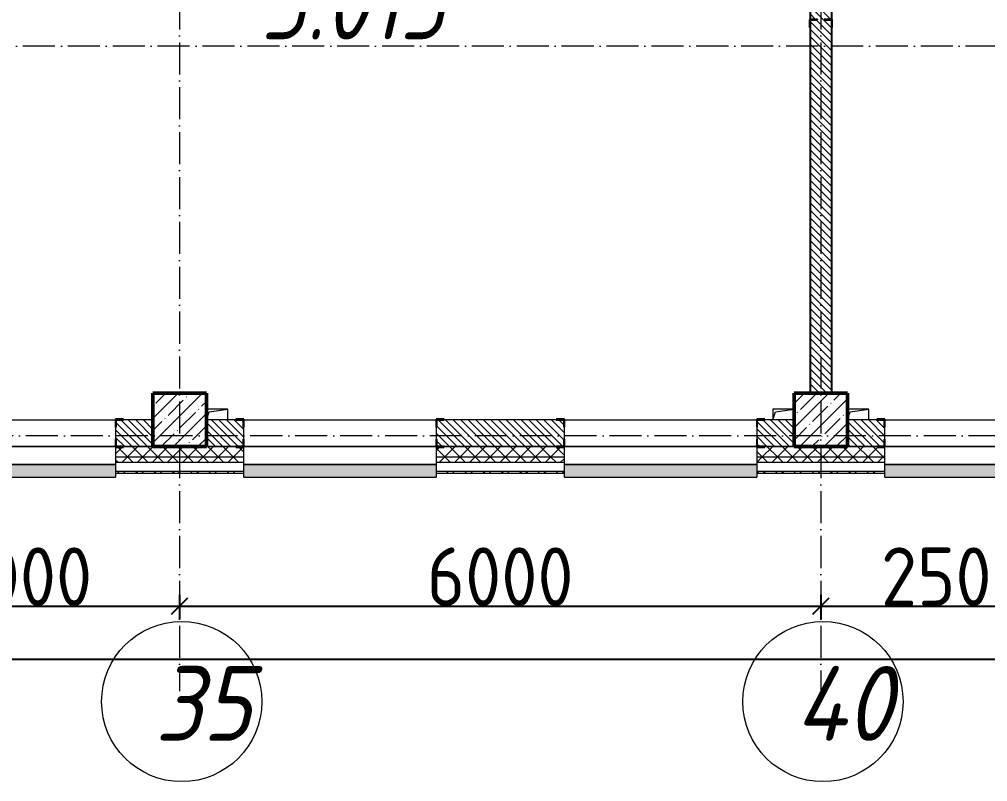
# Model space of a CAD drawing. Header units: millimetres. Extents: x -12989 to 629078, y -109036 to 555275.
# Drawn here: x 570510 to 579571, y -38472 to -31335 of the extents above; entities that cross this region are included whole.
import ezdxf

# ---------------------------------------------------------------- set-up
doc = ezdxf.new("R2010")
doc.units = ezdxf.units.MM
doc.linetypes.add('50_200_ШТРИХ_1Т_ш5_п1_п1_', pattern=[700, 500, -100, 0, -100])
for name, color, linetype, lineweight in [('A-____-____-DIMS', 7, 'Continuous', 9), ('A-GENM-____-MCUT', 7, 'Continuous', 25), ('A-GENM-____-OTLN', 7, 'Continuous', 9), ('A-GENM-____-OTLN-1', 7, 'Continuous', 25), ('A-GLAZ-____-OTLN', 7, 'Continuous', 9), ('A-WALL-____-MCUT', 7, 'Continuous', 13), ('A-WALL-____-MCUT-1', 7, 'Continuous', 9), ('A-WALL-____-OTLN', 7, 'Continuous', 9), ('A-WALL-____-PATT-1', 7, 'Continuous', 9), ('A-WALL-FNSH-MCUT-1', 7, 'Continuous', 9), ('S-COLS-____-MCUT', 7, 'Continuous', 50), ('S-COLS-____-OTLN', 7, 'Continuous', 9), ('S-GRID-____-IDEN', 7, 'Continuous', 9), ('S-GRID-____-OTLN-1', 7, '50_200_ШТРИХ_1Т_ш5_п1_п1_', 9), ('Марки помещений', 7, 'Continuous', 9)]:
    doc.layers.add(name, color=color, linetype=linetype, lineweight=lineweight)
doc.layers.add('A-GLAZ-____-OTLN-1', color=7, linetype='Continuous', lineweight=9, true_color=0xc0c0c0)
doc.styles.add('ISOCPEUR_I_2', font='isocpeui.ttf', dxfattribs={"width": 0.85, "height": 2.3})
doc.styles.add('ISOCPEUR_I_9', font='isocpeui.ttf', dxfattribs={"width": 0.9, "height": 250})
doc.styles.add('СПДС', font='isocpeur.ttf', dxfattribs={"width": 0.9})
doc.dimstyles.new('ISO-2_5_0_9К_БОЛЬШОЙ_ОСИ', dxfattribs={"dimscale": 304.8, "dimtxt": 248.995294, "dimasz": 0.492126, "dimexe": 0.393701, "dimexo": 0, "dimgap": 0, "dimtad": 1, "dimdec": 0, "dimzin": 0, "dimdsep": 46, "dimtxsty": 'ISOCPEUR_I_9', "dimblk1": 'OBLIQUE', "dimblk2": 'OBLIQUE', "dimsah": 1, "dimcen": 0.09, "dimdle": 0.393701, "dimazin": 0, "dimtfac": 1, "dimtdec": 4, "dimtix": 1, "dimtmove": 0, "dimatfit": 3, "dimfxl": 1, "dimtvp": 1, "dimtolj": 1, "dimtzin": 0, "dimarcsym": 2})
pattern_1 = [(45, (523510.01, -90515.61), (-70.71068, 70.71068), []), (135, (523510.01, -90515.61), (-70.71068, -70.71068), [])]
pattern_2 = [(135, (523510.01, -90515.614), (-35.35534, -35.35534), [])]

# ---------------------------------------------------------------- blocks, each defined once
blk = doc.blocks.new('BSC_Колонна _Прямоугольная - 500х500-V18-АР1_План отверстий 3 этажа в осях 1-64_Ю-ЯЯ')
at = {"layer": 'S-COLS-____-OTLN'}
h = blk.add_hatch(dxfattribs=at)
h.set_pattern_fill('FP_25', color=256, style=0, pattern_type=2)
h.set_pattern_definition([(45, (-54500, -55431.04), (-114.04925, 114.04925), []), (45, (-54385.95, -55431.04), (-114.04925, 114.04925), [201.613, -40.323, 3.353, -36.97])])
h.paths.add_polyline_path([(-250, -250), (250, -250), (250, 250), (-250, 250), (-250, 177.9)], flags=0)
at = {"layer": 'S-COLS-____-MCUT'}
for p, q in [((250, 250), (-250, 250)), ((-250, 250), (-250, -250)), ((250, -250), (250, 250)), ((-250, -250), (250, -250))]:
    blk.add_line(p, q, dxfattribs=at)
blk = doc.blocks.new('BSC_Колонна _Прямоугольная - 500х500-V46-АР1_План отверстий 3 этажа в осях 1-64_Ю-ЯЯ')
at = {"layer": 'S-COLS-____-OTLN'}
h = blk.add_hatch(dxfattribs=at)
h.set_pattern_fill('FP_54', color=256, style=0, pattern_type=2)
h.set_pattern_definition([(45, (-48500, -55431.04), (-114.04925, 114.04925), []), (45, (-48385.95, -55431.04), (-114.04925, 114.04925), [201.613, -40.323, 3.353, -36.97])])
h.paths.add_polyline_path([(-250, -250), (250, -250), (250, 250), (-250, 250), (-250, 177.9)], flags=0)
at = {"layer": 'S-COLS-____-MCUT'}
for p, q in [((250, 250), (-250, 250)), ((-250, 250), (-250, -250)), ((250, -250), (250, 250)), ((-250, -250), (250, -250))]:
    blk.add_line(p, q, dxfattribs=at)
blk = doc.blocks.new('Фахверк_СКБ_Уголок - 250_2700-27497298-АР1_План отверстий 3 этажа в осях 1-64_Ю-ЯЯ')
at = {"layer": 'A-GENM-____-MCUT'}
for p, q in [((200, 181), (125, 181)), ((125, 181), (125, 106)), ((125, 106), (131, 106)), ((131, 106), (131, 175)), ((131, 175), (200, 175)), ((200, 175), (200, 181)), ((131, -6), (125, -6)), ((125, -6), (125, -81)), ((125, -81), (200, -81)), ((131, -75), (131, -6)), ((200, -75), (131, -75)), ((200, -81), (200, -75))]:
    blk.add_line(p, q, dxfattribs=at)
blk = doc.blocks.new('Фахверк_СКБ_Уголок - 200_3550-28187522-АР1_План отверстий 3 этажа в осях 1-64_Ю-ЯЯ')
at = {"layer": 'A-GENM-____-MCUT'}
for p, q in [((125, 156), (50, 156)), ((50, 156), (50, 150)), ((50, 150), (119, 150)), ((119, 150), (119, 81)), ((125, 81), (125, 156)), ((119, 81), (125, 81)), ((125, 19), (119, 19)), ((119, 19), (119, -50)), ((125, -56), (125, 19)), ((119, -50), (50, -50)), ((50, -50), (50, -56)), ((50, -56), (125, -56))]:
    blk.add_line(p, q, dxfattribs=at)
blk = doc.blocks.new('AR_Отверстие прямоугольное _в плите_ - AR_Отверстие прямоугольное _в плите_-V178-АР1_План отверстий 3 этажа в осях 1-64_Ю-ЯЯ')
at = {"layer": 'A-GENM-____-OTLN'}
for p, q in [((100, 50), (-100, 50)), ((-100, -50), (-75, 25)), ((-75, 25), (100, 50)), ((100, -50), (100, 50))]:
    blk.add_line(p, q, dxfattribs=at)
blk = doc.blocks.new('AR_Отверстие прямоугольное _в плите_ - AR_Отверстие прямоугольное _в плите_-V185-АР1_План отверстий 3 этажа в осях 1-64_Ю-ЯЯ')
at = {"layer": 'A-GENM-____-OTLN'}
for p, q in [((100, 50), (-100, 50)), ((-100, 50), (-100, -50)), ((-100, -50), (-75, 25)), ((-75, 25), (100, 50))]:
    blk.add_line(p, q, dxfattribs=at)
blk = doc.blocks.new('Отлив_СКБ - Отлив витража_120_НВФ-31885687-АР1_План отверстий 3 этажа в осях 1-64_Ю-ЯЯ')
at = {"layer": 'A-GLAZ-____-OTLN-1'}
for points in [[(0, -2), (1800, -2), (1800, 0), (0, 0)], [(945, -120), (1800, -120), (1800, -2), (0, -2), (0, -120), (878.1, -120)]]:
    blk.add_hatch(color=256, dxfattribs=at).paths.add_polyline_path(points, flags=0)
at = {"layer": 'A-GLAZ-____-OTLN'}
for p, q in [((0, 0), (1800, 0)), ((1800, -2), (0, -2)), ((0, -120), (0, -83)), ((1800, -83), (1800, -120)), ((0, -120), (1800, -120))]:
    blk.add_line(p, q, dxfattribs=at)
blk = doc.blocks.new('Ось сетки - Круг_Ø6_00__ISO-2_5_0_9K_-25732049-АР1_План отверстий 3 этажа в осях 1-64_Ю-ЯЯ')
at = {"layer": 'S-GRID-____-IDEN'}
blk.add_circle((0, 0), 3, dxfattribs=at)
blk = doc.blocks.new('_Oblique')
at = {"color": 0, "linetype": 'ByBlock', "lineweight": -2}
blk.add_line((-0.5, -0.5), (0.5, 0.5), dxfattribs=at)
blk = doc.blocks.new('*D2970')
at = {"layer": 'A-____-____-DIMS', "color": 0, "lineweight": -2, "transparency": 16777216}
for p, q in [((329270.7, -33068.9), (329270.7, -33295)), ((332270.7, -33068.9), (332270.7, -33295)), ((329150.7, -33175), (332390.7, -33175))]:
    blk.add_line(p, q, dxfattribs=at)
at = {"layer": 'Defpoints', "color": 0, "transparency": 16777216}
for p in [(329270.7, -33068.9), (332270.7, -33068.9), (332270.7, -33175)]:
    blk.add_point(p, dxfattribs=at)
at = {"layer": 'A-____-____-DIMS', "color": 0, "lineweight": -2, "transparency": 16777216, "xscale": 150, "yscale": 150, "zscale": 150, "rotation": 180}
blk.add_blockref('_Oblique', (329270.7, -33175), dxfattribs=at)
at = {"layer": 'A-____-____-DIMS', "color": 0, "lineweight": -2, "transparency": 16777216, "xscale": 150, "yscale": 150, "zscale": 150}
blk.add_blockref('_Oblique', (332270.7, -33175), dxfattribs=at)
at = {"layer": 'A-____-____-DIMS', "color": 0, "transparency": 16777216, "insert": (330770.7, -32900.7), "char_height": 548.64, "attachment_point": 5, "style": 'СПДС'}
blk.add_mtext('\\A1;3000', dxfattribs=at)
blk = doc.blocks.new('*D2971')
at = {"layer": 'A-____-____-DIMS', "color": 0, "lineweight": -2, "transparency": 16777216}
for p, q in [((332270.7, -33068.9), (332270.7, -33295)), ((338270.7, -33068.9), (338270.7, -33295)), ((332150.7, -33175), (338390.7, -33175))]:
    blk.add_line(p, q, dxfattribs=at)
at = {"layer": 'Defpoints', "color": 0, "transparency": 16777216}
for p in [(332270.7, -33068.9), (338270.7, -33068.9), (338270.7, -33175)]:
    blk.add_point(p, dxfattribs=at)
at = {"layer": 'A-____-____-DIMS', "color": 0, "lineweight": -2, "transparency": 16777216, "xscale": 150, "yscale": 150, "zscale": 150, "rotation": 180}
blk.add_blockref('_Oblique', (332270.7, -33175), dxfattribs=at)
at = {"layer": 'A-____-____-DIMS', "color": 0, "lineweight": -2, "transparency": 16777216, "xscale": 150, "yscale": 150, "zscale": 150}
blk.add_blockref('_Oblique', (338270.7, -33175), dxfattribs=at)
at = {"layer": 'A-____-____-DIMS', "color": 0, "transparency": 16777216, "insert": (335270.7, -32900.7), "char_height": 548.64, "attachment_point": 5, "style": 'СПДС'}
blk.add_mtext('\\A1;6000', dxfattribs=at)
blk = doc.blocks.new('*D2972')
at = {"layer": 'A-____-____-DIMS', "color": 0, "lineweight": -2, "transparency": 16777216}
for p, q in [((338270.7, -33068.9), (338270.7, -33295)), ((340770.7, -33068.9), (340770.7, -33295)), ((338150.7, -33175), (340890.7, -33175))]:
    blk.add_line(p, q, dxfattribs=at)
at = {"layer": 'Defpoints', "color": 0, "transparency": 16777216}
for p in [(338270.7, -33068.9), (340770.7, -33068.9), (340770.7, -33175)]:
    blk.add_point(p, dxfattribs=at)
at = {"layer": 'A-____-____-DIMS', "color": 0, "lineweight": -2, "transparency": 16777216, "xscale": 150, "yscale": 150, "zscale": 150, "rotation": 180}
blk.add_blockref('_Oblique', (338270.7, -33175), dxfattribs=at)
at = {"layer": 'A-____-____-DIMS', "color": 0, "lineweight": -2, "transparency": 16777216, "xscale": 150, "yscale": 150, "zscale": 150}
blk.add_blockref('_Oblique', (340770.7, -33175), dxfattribs=at)
at = {"layer": 'A-____-____-DIMS', "color": 0, "transparency": 16777216, "insert": (339520.7, -32900.7), "char_height": 548.64, "attachment_point": 5, "style": 'СПДС'}
blk.add_mtext('\\A1;2500', dxfattribs=at)
blk = doc.blocks.new('*D2979')
at = {"layer": 'A-____-____-DIMS', "color": 0, "lineweight": -2, "transparency": 16777216}
for p, q in [((281420.7, -33565.7), (281420.7, -33791.8)), ((354820.7, -33565.7), (354820.7, -33791.8)), ((281300.7, -33671.8), (354940.7, -33671.8))]:
    blk.add_line(p, q, dxfattribs=at)
at = {"layer": 'Defpoints', "color": 0, "transparency": 16777216}
for p in [(281420.7, -33565.7), (354820.7, -33565.7), (354820.7, -33671.8)]:
    blk.add_point(p, dxfattribs=at)
at = {"layer": 'A-____-____-DIMS', "color": 0, "lineweight": -2, "transparency": 16777216, "xscale": 150, "yscale": 150, "zscale": 150, "rotation": 180}
blk.add_blockref('_Oblique', (281420.7, -33671.8), dxfattribs=at)
at = {"layer": 'A-____-____-DIMS', "color": 0, "lineweight": -2, "transparency": 16777216, "xscale": 150, "yscale": 150, "zscale": 150}
blk.add_blockref('_Oblique', (354820.7, -33671.8), dxfattribs=at)
at = {"layer": 'A-____-____-DIMS', "color": 0, "transparency": 16777216, "insert": (318120.7, -33397.5), "char_height": 548.64, "attachment_point": 5, "style": 'СПДС'}
blk.add_mtext('\\A1;73400', dxfattribs=at)
blk = doc.blocks.new('3эт')
at = {"layer": 'S-GRID-____-OTLN-1', "color": 251, "ltscale": 0.6, "true_color": 0x636466}
for p, q in [((332270.7, 4029.4), (332270.7, -33971.9)), ((338270.7, 4029.4), (338270.7, -33971.9)), ((359250.7, -27932.4), (279101.9, -27932.4)), ((387845.1, -31582.4), (279101.9, -31582.4))]:
    blk.add_line(p, q, dxfattribs=at)
at = {"layer": 'S-GRID-____-IDEN', "xscale": 250, "yscale": 250, "zscale": 99.99999999999993, "rotation": 180}
for p in [(332290.6, -34069.4), (338290.6, -34069.4)]:
    blk.add_blockref('Ось сетки - Круг_Ø6_00__ISO-2_5_0_9K_-25732049-АР1_План отверстий 3 этажа в осях 1-64_Ю-ЯЯ', p, dxfattribs=at)
at = {"layer": 'S-GRID-____-IDEN', "char_height": 700, "attachment_point": 1, "style": 'ISOCPEUR_I_9'}
for s, insert, width in [('35', (332039.1, -33737), 404.05), ('40', (338030.1, -33737), 425.696)]:
    blk.add_mtext(s, dxfattribs=dict(at, insert=insert, width=width))
at = {"layer": 'A-____-____-DIMS'}
for base, p1, p2, override, picture, middle in [((332270.7, -33175), (329270.7, -33068.9), (332270.7, -33068.9), {"dimtxt": 1.8, "dimpost": '<>', "dimtxsty": 'СПДС', "dimfxl": 3000}, '*D2970', (330770.7, -32900.7)), ((338270.7, -33175), (332270.7, -33068.9), (338270.7, -33068.9), {"dimtxt": 1.8, "dimpost": '<>', "dimtxsty": 'СПДС', "dimfxl": 6000}, '*D2971', (335270.7, -32900.7)), ((340770.7, -33175), (338270.7, -33068.9), (340770.7, -33068.9), {"dimtxt": 1.8, "dimpost": '<>', "dimtxsty": 'СПДС', "dimfxl": 2500}, '*D2972', (339520.7, -32900.7)), ((354820.7, -33671.8), (281420.7, -33565.7), (354820.7, -33565.7), {"dimtxt": 1.8, "dimpost": '<>', "dimtxsty": 'СПДС', "dimfxl": 73400}, '*D2979', (318120.7, -33397.5))]:
    dim = blk.add_linear_dim(base=base, p1=p1, p2=p2, dimstyle='ISO-2_5_0_9К_БОЛЬШОЙ_ОСИ', override=override, dxfattribs=at)
    dim.commit()
    dim.dimension.update_dxf_attribs({"geometry": picture, "text_midpoint": middle})

msp = doc.modelspace()

# ---------------------------------------------------------------- hatches: boundary and pattern name
at = {"layer": 'A-WALL-____-PATT-1'}
h = msp.add_hatch(dxfattribs=at)
h.set_pattern_fill('FP_9', color=256, style=0, pattern_type=2)
h.set_pattern_definition(pattern_2)
h.paths.add_polyline_path([(578110.0077, -34834.5723), (578110.0077, -31340.5723), (578041.0077, -31340.5723), (578041.0077, -31334.5723), (578110.0077, -31334.5723), (578110.0077, -27834.5723), (577910.0077, -27834.5723), (577910.0077, -31334.5723), (577979.0077, -31334.5723), (577979.0077, -31340.5723), (577910.0077, -31340.5723), (577910.0077, -34834.5723)], flags=0)
h = msp.add_hatch(dxfattribs=at)
h.set_pattern_fill('FP_9', color=256, style=0, pattern_type=2)
h.set_pattern_definition(pattern_2)
h.paths.add_polyline_path([(571416.0077, -35334.5723), (571760.0077, -35334.5723), (571760.0077, -35084.5723), (571416.0077, -35084.5723), (571416.0077, -35153.5723), (571410.0077, -35153.5723), (571410.0077, -35265.5723), (571416.0077, -35265.5723)], flags=0)
h.paths.add_polyline_path([(569604.0077, -35334.5723), (569604.0077, -35265.5723), (569610.0077, -35265.5723), (569610.0077, -35153.5723), (569604.0077, -35153.5723), (569604.0077, -35084.5723), (569260.0077, -35084.5723), (569260.0077, -35334.5723), (569535.0077, -35334.5723)], flags=0)
h = msp.add_hatch(dxfattribs=at)
h.set_pattern_fill('FP_9', color=256, style=0, pattern_type=2)
h.set_pattern_definition(pattern_2)
h.paths.add_polyline_path([(577485.0077, -35334.5723), (577760.0077, -35334.5723), (577760.0077, -35084.5723), (577416.0077, -35084.5723), (577416.0077, -35153.5723), (577410.0077, -35153.5723), (577410.0077, -35265.5723), (577416.0077, -35265.5723), (577416.0077, -35334.5723)], flags=0)
h.paths.add_polyline_path([(575535.0077, -35334.5723), (575604.0077, -35334.5723), (575604.0077, -35265.5723), (575610.0077, -35265.5723), (575610.0077, -35153.5723), (575604.0077, -35153.5723), (575604.0077, -35084.5723), (574416.0077, -35084.5723), (574416.0077, -35153.5723), (574410.0077, -35153.5723), (574410.0077, -35265.5723), (574416.0077, -35265.5723), (574416.0077, -35334.5723), (574752.4461, -35334.5723)], flags=0)
h.paths.add_polyline_path([(572535.0077, -35334.5723), (572604.0077, -35334.5723), (572604.0077, -35265.5723), (572610.0077, -35265.5723), (572610.0077, -35153.5723), (572604.0077, -35153.5723), (572604.0077, -35084.5723), (572260.0077, -35084.5723), (572260.0077, -35334.5723)], flags=0)
h = msp.add_hatch(dxfattribs=at)
h.set_pattern_fill('FP_9', color=256, style=0, pattern_type=2)
h.set_pattern_definition(pattern_2)
h.paths.add_polyline_path([(578260.0077, -35334.5723), (578604.0077, -35334.5723), (578604.0077, -35265.5723), (578610.0077, -35265.5723), (578610.0077, -35153.5723), (578604.0077, -35153.5723), (578604.0077, -35084.5723), (578260.0077, -35084.5723)], flags=0)
h.paths.add_polyline_path([(580760.0077, -35334.5723), (580760.0077, -35084.5723), (580416.0077, -35084.5723), (580416.0077, -35153.5723), (580410.0077, -35153.5723), (580410.0077, -35265.5723), (580416.0077, -35265.5723), (580416.0077, -35334.5723), (580485.0077, -35334.5723)], flags=0)
h = msp.add_hatch(dxfattribs=at)
h.set_pattern_fill('FP_4', color=256, style=0, pattern_type=2)
h.set_pattern_definition(pattern_1)
h.paths.add_polyline_path([(597729.4818, -35434.5723), (597810.0077, -35434.5723), (597810.0077, -35334.5723), (591460.0077, -35334.5723), (591460.0077, -35434.5723), (594194.5532, -35434.5723)], flags=0)
h.paths.add_polyline_path([(587124.6961, -35434.5723), (587510.0077, -35434.5723), (587510.0077, -35340.5723), (587435.0077, -35340.5723), (587435.0077, -35334.5723), (586485.0077, -35334.5723), (586485.0077, -35340.5723), (586410.0077, -35340.5723), (586410.0077, -35434.5723), (586760.0077, -35434.5723)], flags=0)
h.paths.add_polyline_path([(588892.1604, -35434.5723), (590460.0077, -35434.5723), (590460.0077, -35334.5723), (588585.0077, -35334.5723), (588585.0077, -35340.5723), (588510.0077, -35340.5723), (588510.0077, -35434.5723)], flags=0)
h.paths.add_polyline_path([(583485.0077, -35434.5723), (584610.0077, -35434.5723), (584610.0077, -35340.5723), (584535.0077, -35340.5723), (584535.0077, -35334.5723), (583485.0077, -35334.5723), (583485.0077, -35340.5723), (583410.0077, -35340.5723), (583410.0077, -35434.5723), (583416.0077, -35434.5723)], flags=0)
h.paths.add_polyline_path([(581610.0077, -35434.5723), (581610.0077, -35340.5723), (581535.0077, -35340.5723), (581535.0077, -35334.5723), (580485.0077, -35334.5723), (580485.0077, -35340.5723), (580410.0077, -35340.5723), (580410.0077, -35434.5723), (580938.5711, -35434.5723)], flags=0)
h.paths.add_polyline_path([(577485.0077, -35434.5723), (578610.0077, -35434.5723), (578610.0077, -35340.5723), (578535.0077, -35340.5723), (578535.0077, -35334.5723), (577485.0077, -35334.5723), (577485.0077, -35340.5723), (577410.0077, -35340.5723), (577410.0077, -35434.5723)], flags=0)
h.paths.add_polyline_path([(575535.0077, -35434.5723), (575610.0077, -35434.5723), (575610.0077, -35340.5723), (575535.0077, -35340.5723), (575535.0077, -35334.5723), (574485.0077, -35334.5723), (574485.0077, -35340.5723), (574410.0077, -35340.5723), (574410.0077, -35434.5723), (574752.4461, -35434.5723)], flags=0)
h.paths.add_polyline_path([(571760.0077, -35434.5723), (572610.0077, -35434.5723), (572610.0077, -35340.5723), (572535.0077, -35340.5723), (572535.0077, -35334.5723), (571485.0077, -35334.5723), (571485.0077, -35340.5723), (571410.0077, -35340.5723), (571410.0077, -35434.5723), (571485.0077, -35434.5723)], flags=0)
h.paths.add_polyline_path([(569450.0532, -35434.5723), (569610.0077, -35434.5723), (569610.0077, -35340.5723), (569535.0077, -35340.5723), (569535.0077, -35334.5723), (567935.0077, -35334.5723), (567935.0077, -35340.5723), (567860.0077, -35340.5723), (567860.0077, -35434.5723), (568566.3211, -35434.5723)], flags=0)
h.paths.add_polyline_path([(565915.1246, -35434.5723), (566060.0077, -35434.5723), (566060.0077, -35340.5723), (565985.0077, -35340.5723), (565985.0077, -35334.5723), (564935.0077, -35334.5723), (564935.0077, -35340.5723), (564860.0077, -35340.5723), (564860.0077, -35434.5723)], flags=0)
h.paths.add_polyline_path([(563060.0077, -35434.5723), (563060.0077, -35340.5723), (562985.0077, -35340.5723), (562985.0077, -35334.5723), (561935.0077, -35334.5723), (561935.0077, -35340.5723), (561860.0077, -35340.5723), (561860.0077, -35434.5723), (562380.1961, -35434.5723)], flags=0)
h.paths.add_polyline_path([(559728.9996, -35434.5723), (560060.0077, -35434.5723), (560060.0077, -35340.5723), (559985.0077, -35340.5723), (559985.0077, -35334.5723), (558935.0077, -35334.5723), (558935.0077, -35340.5723), (558860.0077, -35340.5723), (558860.0077, -35434.5723), (559287.1336, -35434.5723)], flags=0)
h.paths.add_polyline_path([(555935.0077, -35434.5723), (557060.0077, -35434.5723), (557060.0077, -35340.5723), (556985.0077, -35340.5723), (556985.0077, -35334.5723), (555935.0077, -35334.5723), (555935.0077, -35340.5723), (555860.0077, -35340.5723), (555860.0077, -35434.5723), (555866.0077, -35434.5723)], flags=0)
h.paths.add_polyline_path([(552860.0077, -35434.5723), (554060.0077, -35434.5723), (554060.0077, -35340.5723), (553985.0077, -35340.5723), (553985.0077, -35334.5723), (552935.0077, -35334.5723), (552935.0077, -35340.5723), (552860.0077, -35340.5723)], flags=0)
h.paths.add_polyline_path([(551060.0077, -35434.5723), (551060.0077, -35340.5723), (550985.0077, -35340.5723), (550985.0077, -35334.5723), (549935.0077, -35334.5723), (549935.0077, -35340.5723), (549860.0077, -35340.5723), (549860.0077, -35434.5723), (550891.6782, -35434.5723)], flags=0)
h.paths.add_polyline_path([(546935.0077, -35434.5723), (548060.0077, -35434.5723), (548060.0077, -35340.5723), (547985.0077, -35340.5723), (547985.0077, -35334.5723), (546935.0077, -35334.5723), (546935.0077, -35340.5723), (546860.0077, -35340.5723), (546860.0077, -35434.5723), (546866.0077, -35434.5723)], flags=0)
h.paths.add_polyline_path([(545060.0077, -35434.5723), (545060.0077, -35340.5723), (544985.0077, -35340.5723), (544985.0077, -35334.5723), (543935.0077, -35334.5723), (543935.0077, -35340.5723), (543860.0077, -35340.5723), (543860.0077, -35434.5723), (544985.0077, -35434.5723)], flags=0)
h.paths.add_polyline_path([(541710.0077, -35434.5723), (542060.0077, -35434.5723), (542060.0077, -35340.5723), (541985.0077, -35340.5723), (541985.0077, -35334.5723), (540935.0077, -35334.5723), (540935.0077, -35340.5723), (540860.0077, -35340.5723), (540860.0077, -35434.5723), (541210.0077, -35434.5723)], flags=0)
h.paths.add_polyline_path([(539860.0077, -35434.5723), (539860.0077, -35340.5723), (539785.0077, -35340.5723), (539785.0077, -35334.5723), (530060.0077, -35334.5723), (530060.0077, -35434.5723), (539403.1603, -35434.5723)], flags=0)
h.paths.add_polyline_path([(529060.0077, -35434.5723), (529060.0077, -35334.5723), (521060.0077, -35334.5723), (521060.0077, -35434.5723), (527030.9103, -35434.5723)], flags=0)
h = msp.add_hatch(dxfattribs=at)
h.set_pattern_fill('FP_4', color=256, style=0, pattern_type=2)
h.set_pattern_definition(pattern_1)
h.paths.add_polyline_path([(597810.0077, -35484.5723), (597810.0077, -35434.5723), (591460.0077, -35434.5723), (591460.0077, -35484.5723), (597729.4818, -35484.5723)], flags=0)
h.paths.add_polyline_path([(590460.0077, -35484.5723), (590460.0077, -35434.5723), (588510.0077, -35434.5723), (588510.0077, -35484.5723), (588892.1604, -35484.5723)], flags=0)
h.paths.add_polyline_path([(584610.0077, -35484.5723), (584610.0077, -35434.5723), (583410.0077, -35434.5723), (583410.0077, -35484.5723), (583589.7675, -35484.5723)], flags=0)
h.paths.add_polyline_path([(587124.6961, -35484.5723), (587510.0077, -35484.5723), (587510.0077, -35434.5723), (586410.0077, -35434.5723), (586410.0077, -35484.5723)], flags=0)
h.paths.add_polyline_path([(580938.5711, -35484.5723), (581610.0077, -35484.5723), (581610.0077, -35434.5723), (580410.0077, -35434.5723), (580410.0077, -35484.5723)], flags=0)
h.paths.add_polyline_path([(578610.0077, -35484.5723), (578610.0077, -35434.5723), (577410.0077, -35434.5723), (577410.0077, -35484.5723), (578287.3746, -35484.5723)], flags=0)
h.paths.add_polyline_path([(575610.0077, -35484.5723), (575610.0077, -35434.5723), (574410.0077, -35434.5723), (574410.0077, -35484.5723), (574752.4461, -35484.5723)], flags=0)
h.paths.add_polyline_path([(572610.0077, -35484.5723), (572610.0077, -35434.5723), (571410.0077, -35434.5723), (571410.0077, -35484.5723), (572101.2496, -35484.5723)], flags=0)
h.paths.add_polyline_path([(569610.0077, -35484.5723), (569610.0077, -35434.5723), (567860.0077, -35434.5723), (567860.0077, -35484.5723), (569450.0532, -35484.5723)], flags=0)
h.paths.add_polyline_path([(566060.0077, -35484.5723), (566060.0077, -35434.5723), (564860.0077, -35434.5723), (564860.0077, -35484.5723), (565915.1246, -35484.5723)], flags=0)
h.paths.add_polyline_path([(563060.0077, -35484.5723), (563060.0077, -35434.5723), (561860.0077, -35434.5723), (561860.0077, -35484.5723), (562380.1961, -35484.5723)], flags=0)
h.paths.add_polyline_path([(560060.0077, -35484.5723), (560060.0077, -35434.5723), (558860.0077, -35434.5723), (558860.0077, -35484.5723), (559728.9996, -35484.5723)], flags=0)
h.paths.add_polyline_path([(555860.0077, -35484.5723), (557060.0077, -35484.5723), (557060.0077, -35434.5723), (555860.0077, -35434.5723)], flags=0)
h.paths.add_polyline_path([(553542.8746, -35484.5723), (554060.0077, -35484.5723), (554060.0077, -35434.5723), (552860.0077, -35434.5723), (552860.0077, -35484.5723)], flags=0)
h.paths.add_polyline_path([(550891.6782, -35484.5723), (551060.0077, -35484.5723), (551060.0077, -35434.5723), (549860.0077, -35434.5723), (549860.0077, -35484.5723), (550007.946, -35484.5723)], flags=0)
h.paths.add_polyline_path([(548060.0077, -35484.5723), (548060.0077, -35434.5723), (546860.0077, -35434.5723), (546860.0077, -35484.5723), (547356.7496, -35484.5723)], flags=0)
h.paths.add_polyline_path([(544705.5532, -35484.5723), (545060.0077, -35484.5723), (545060.0077, -35434.5723), (543860.0077, -35434.5723), (543860.0077, -35484.5723)], flags=0)
h.paths.add_polyline_path([(542054.3567, -35484.5723), (542060.0077, -35484.5723), (542060.0077, -35434.5723), (540860.0077, -35434.5723), (540860.0077, -35484.5723), (541170.6246, -35484.5723)], flags=0)
h.paths.add_polyline_path([(539403.1603, -35484.5723), (539860.0077, -35484.5723), (539860.0077, -35434.5723), (530060.0077, -35434.5723), (530060.0077, -35484.5723), (537635.696, -35484.5723)], flags=0)
h.paths.add_polyline_path([(529060.0077, -35484.5723), (529060.0077, -35434.5723), (520960.0077, -35434.5723), (520960.0077, -35484.5723), (527030.9103, -35484.5723)], flags=0)
h = msp.add_hatch(dxfattribs=at)
h.set_pattern_fill('FP_6', color=256, style=0, pattern_type=2)
h.set_pattern_definition([(45, (523510.01, -90515.61), (-85.53659, 85.53659), []), (45, (523567.03, -90515.61), (-85.53659, 85.53659), [])])
h.paths.add_polyline_path([(583589.7675, -35584.5723), (584030.0077, -35584.5723), (584030.0077, -35564.5723), (583410.0077, -35564.5723), (583410.0077, -35584.5723)], flags=0)
h.paths.add_polyline_path([(581610.0077, -35584.5723), (581610.0077, -35564.5723), (580410.0077, -35564.5723), (580410.0077, -35584.5723), (580938.5711, -35584.5723)], flags=0)
h.paths.add_polyline_path([(577410.0077, -35584.5723), (578610.0077, -35584.5723), (578610.0077, -35564.5723), (577410.0077, -35564.5723)], flags=0)
h.paths.add_polyline_path([(575610.0077, -35584.5723), (575610.0077, -35564.5723), (574410.0077, -35564.5723), (574410.0077, -35584.5723), (574752.4461, -35584.5723)], flags=0)
h.paths.add_polyline_path([(572101.2496, -35584.5723), (572610.0077, -35584.5723), (572610.0077, -35564.5723), (571410.0077, -35564.5723), (571410.0077, -35584.5723)], flags=0)
h.paths.add_polyline_path([(569610.0077, -35584.5723), (569610.0077, -35564.5723), (568745.0077, -35564.5723), (568745.0077, -35584.5723), (569450.0532, -35584.5723)], flags=0)

# ---------------------------------------------------------------- linework, layer by layer
for points in [[(578110.0077, -27834.5723), (578110.0077, -34834.5723)], [(577910.0077, -30084.5723), (577910.0077, -34834.5723)]]:
    msp.add_lwpolyline(points)
at = {"layer": 'A-WALL-____-MCUT'}
for p, q in [((577910.0077, -31409.5723), (577910.0077, -34834.5723)), ((578110.0077, -34834.5723), (578110.0077, -31409.5723)), ((571410.0077, -35153.5723), (571410.0077, -35265.5723)), ((571760.0077, -35084.5723), (571485.0077, -35084.5723)), ((572535.0077, -35084.5723), (572260.0077, -35084.5723)), ((572610.0077, -35265.5723), (572610.0077, -35153.5723)), ((574410.0077, -35153.5723), (574410.0077, -35265.5723)), ((575535.0077, -35084.5723), (574485.0077, -35084.5723)), ((575610.0077, -35265.5723), (575610.0077, -35153.5723)), ((577410.0077, -35153.5723), (577410.0077, -35265.5723)), ((577760.0077, -35084.5723), (577485.0077, -35084.5723)), ((578535.0077, -35084.5723), (578260.0077, -35084.5723)), ((578610.0077, -35265.5723), (578610.0077, -35153.5723)), ((571410.0077, -35340.5723), (571410.0077, -35564.5723)), ((572610.0077, -35564.5723), (572610.0077, -35340.5723)), ((574410.0077, -35340.5723), (574410.0077, -35564.5723)), ((575610.0077, -35564.5723), (575610.0077, -35340.5723)), ((577410.0077, -35340.5723), (577410.0077, -35564.5723)), ((578610.0077, -35564.5723), (578610.0077, -35340.5723)), ((571410.0077, -35564.5723), (572610.0077, -35564.5723)), ((574410.0077, -35564.5723), (575610.0077, -35564.5723)), ((577410.0077, -35564.5723), (578610.0077, -35564.5723))]:
    msp.add_line(p, q, dxfattribs=at)
at = {"layer": 'A-WALL-____-MCUT-1'}
for p, q in [((571760.0077, -35334.5723), (571485.0077, -35334.5723)), ((571485.0077, -35334.5723), (571760.0077, -35334.5723)), ((572535.0077, -35334.5723), (572260.0077, -35334.5723)), ((572260.0077, -35334.5723), (572535.0077, -35334.5723)), ((575535.0077, -35334.5723), (574485.0077, -35334.5723)), ((574485.0077, -35334.5723), (575535.0077, -35334.5723)), ((577760.0077, -35334.5723), (577485.0077, -35334.5723)), ((577485.0077, -35334.5723), (577760.0077, -35334.5723)), ((578535.0077, -35334.5723), (578260.0077, -35334.5723)), ((578260.0077, -35334.5723), (578535.0077, -35334.5723)), ((572610.0077, -35434.5723), (571410.0077, -35434.5723)), ((572610.0077, -35484.5723), (571410.0077, -35484.5723)), ((575610.0077, -35434.5723), (574410.0077, -35434.5723)), ((575610.0077, -35484.5723), (574410.0077, -35484.5723)), ((578610.0077, -35434.5723), (577410.0077, -35434.5723)), ((578610.0077, -35484.5723), (577410.0077, -35484.5723))]:
    msp.add_line(p, q, dxfattribs=at)
at = {"layer": 'A-WALL-____-OTLN'}
for p, q in [((569610.0077, -35084.5723), (571410.0077, -35084.5723)), ((572610.0077, -35084.5723), (574410.0077, -35084.5723)), ((575610.0077, -35084.5723), (577410.0077, -35084.5723)), ((578610.0077, -35084.5723), (580410.0077, -35084.5723)), ((569610.0077, -35334.5723), (571410.0077, -35334.5723)), ((571410.0077, -35334.5723), (569610.0077, -35334.5723)), ((572610.0077, -35334.5723), (574410.0077, -35334.5723)), ((574410.0077, -35334.5723), (572610.0077, -35334.5723)), ((575610.0077, -35334.5723), (577410.0077, -35334.5723)), ((577410.0077, -35334.5723), (575610.0077, -35334.5723)), ((578610.0077, -35334.5723), (580410.0077, -35334.5723)), ((580410.0077, -35334.5723), (578610.0077, -35334.5723))]:
    msp.add_line(p, q, dxfattribs=at)
at = {"layer": 'A-WALL-FNSH-MCUT-1'}
for p, q in [((571410.0077, -35564.5723), (571410.0077, -35584.5723)), ((571410.0077, -35584.5723), (572610.0077, -35584.5723)), ((572610.0077, -35584.5723), (572610.0077, -35564.5723)), ((574410.0077, -35564.5723), (574410.0077, -35584.5723)), ((574410.0077, -35584.5723), (575610.0077, -35584.5723)), ((575610.0077, -35584.5723), (575610.0077, -35564.5723)), ((577410.0077, -35564.5723), (577410.0077, -35584.5723)), ((577410.0077, -35584.5723), (578610.0077, -35584.5723)), ((578610.0077, -35584.5723), (578610.0077, -35564.5723))]:
    msp.add_line(p, q, dxfattribs=at)

# ---------------------------------------------------------------- block references
msp.add_blockref('3эт', (239739.3002, -3652.1582))
at = {"layer": 'A-GENM-____-OTLN'}
for name, p in [('AR_Отверстие прямоугольное _в плите_ - AR_Отверстие прямоугольное _в плите_-V178-АР1_План отверстий 3 этажа в осях 1-64_Ю-ЯЯ', (572360.0077, -35034.5723)), ('AR_Отверстие прямоугольное _в плите_ - AR_Отверстие прямоугольное _в плите_-V185-АР1_План отверстий 3 этажа в осях 1-64_Ю-ЯЯ', (577660.0077, -35034.5723)), ('AR_Отверстие прямоугольное _в плите_ - AR_Отверстие прямоугольное _в плите_-V178-АР1_План отверстий 3 этажа в осях 1-64_Ю-ЯЯ', (578360.0077, -35034.5723))]:
    msp.add_blockref(name, p, dxfattribs=at)
at = {"layer": 'A-GENM-____-OTLN-1'}
for name, p, rotation in [('Фахверк_СКБ_Уголок - 200_3550-28187522-АР1_План отверстий 3 этажа в осях 1-64_Ю-ЯЯ', (578060.0077, -31459.5723), 90.00000000000006), ('Фахверк_СКБ_Уголок - 250_2700-27497298-АР1_План отверстий 3 этажа в осях 1-64_Ю-ЯЯ', (572735.0077, -35159.5723), 180), ('Фахверк_СКБ_Уголок - 250_2700-27497298-АР1_План отверстий 3 этажа в осях 1-64_Ю-ЯЯ', (575735.0077, -35159.5723), 180), ('Фахверк_СКБ_Уголок - 250_2700-27497298-АР1_План отверстий 3 этажа в осях 1-64_Ю-ЯЯ', (578735.0077, -35159.5723), 180)]:
    msp.add_blockref(name, p, dxfattribs=dict(at, rotation=rotation))
for p in [(571285.0077, -35259.5723), (574285.0077, -35259.5723), (577285.0077, -35259.5723)]:
    msp.add_blockref('Фахверк_СКБ_Уголок - 250_2700-27497298-АР1_План отверстий 3 этажа в осях 1-64_Ю-ЯЯ', p, dxfattribs=at)
at = {"layer": 'A-GLAZ-____-OTLN'}
for p in [(569610.0077, -35501.5723), (572610.0077, -35501.5723), (575610.0077, -35501.5723), (578610.0077, -35501.5723)]:
    msp.add_blockref('Отлив_СКБ - Отлив витража_120_НВФ-31885687-АР1_План отверстий 3 этажа в осях 1-64_Ю-ЯЯ', p, dxfattribs=at)
at = {"layer": 'S-COLS-____-OTLN'}
for name, p in [('BSC_Колонна _Прямоугольная - 500х500-V46-АР1_План отверстий 3 этажа в осях 1-64_Ю-ЯЯ', (572010.0077, -35084.5723)), ('BSC_Колонна _Прямоугольная - 500х500-V18-АР1_План отверстий 3 этажа в осях 1-64_Ю-ЯЯ', (578010.0077, -35084.5723))]:
    msp.add_blockref(name, p, dxfattribs=at)

# ---------------------------------------------------------------- texts
at = {"layer": 'Марки помещений', "insert": (572770.1479, -30822.8917), "char_height": 700, "width": 737.5525, "attachment_point": 1, "style": 'ISOCPEUR_I_2'}
msp.add_mtext('3.013', dxfattribs=at)

doc.saveas('drawing.dxf')
